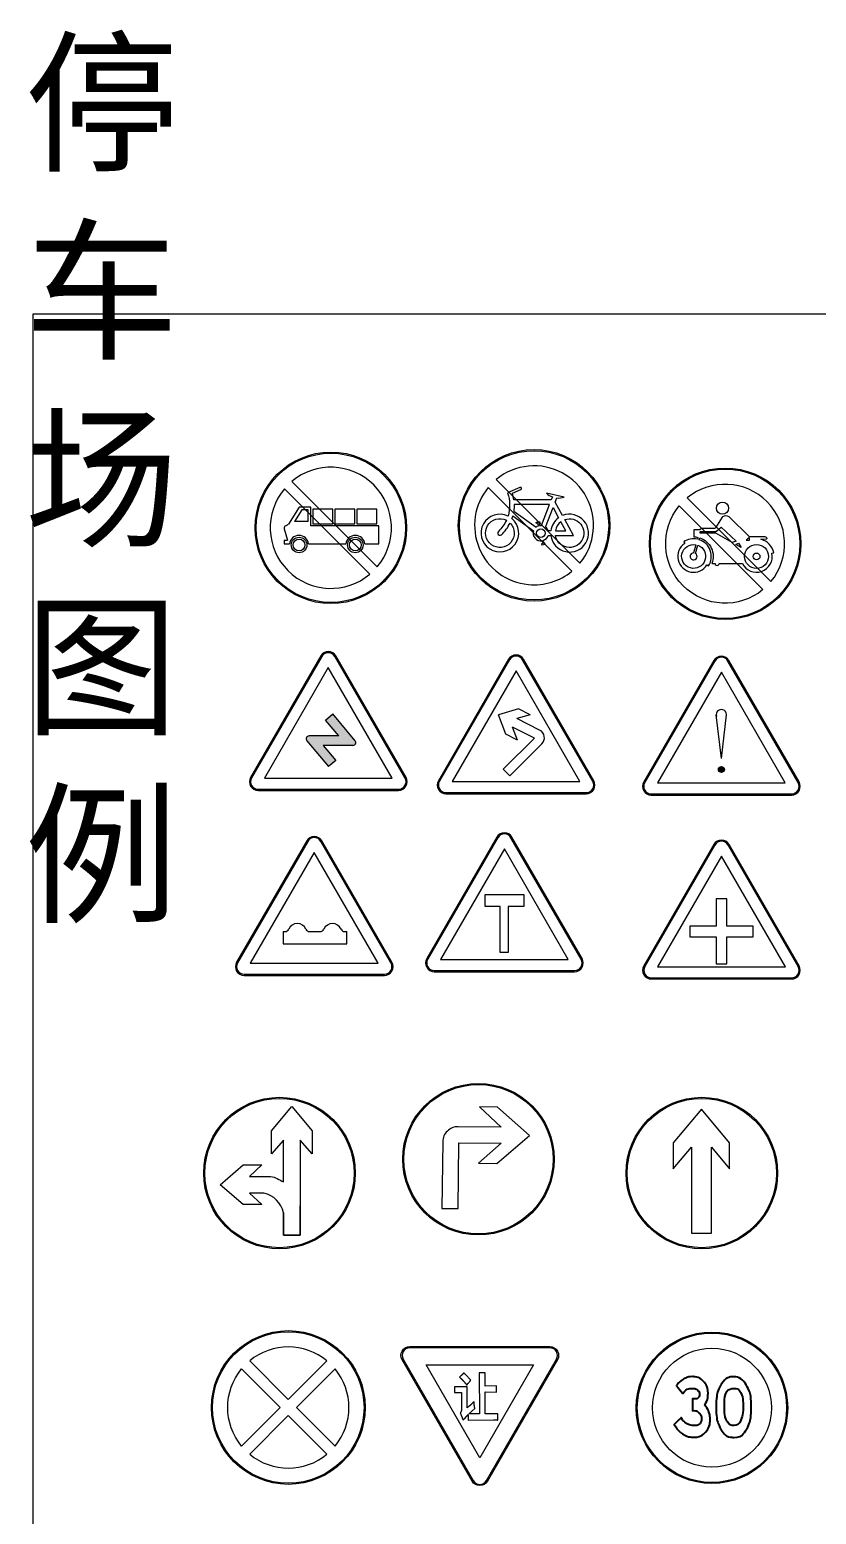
# Model space of a CAD drawing. Header units: millimetres. Extents: x 1182829 to 1183704, y -71582 to -71209.
# Drawn here: x 1182828.76 to 1182844.34, y -71544.53 to -71515.13 of the extents above; entities that cross this region are included whole.
import ezdxf

# ---------------------------------------------------------------- set-up
doc = ezdxf.new("R2010")
doc.units = ezdxf.units.MM
doc.layers.get('0').update_dxf_attribs({"lineweight": 9})
doc.layers.add('layer 1', color=7, linetype='Continuous')
doc.styles.get("Standard").update_dxf_attribs({"font": ''})
doc.styles.get('Standard').set_extended_font_data('SimSun')

msp = doc.modelspace()

# ---------------------------------------------------------------- hatches: boundary and pattern name
for points in [[(1182834.764, -71528.682), (1182834.622, -71528.802), (1182834.888, -71529.118), (1182834.297, -71529.118, 0.63707), (1182834.254, -71529.211), (1182834.682, -71529.721), (1182834.824, -71529.601), (1182834.575, -71529.304), (1182835.165, -71529.304, 0.63707), (1182835.208, -71529.211)], [(1182842.521, -71529.781, 1), (1182842.403, -71529.781, 1)], [(1182838.165, -71531.057), (1182838.165, -71531.035, 0.267949), (1182838.016, -71531.121), (1182836.627, -71533.527, 0.57735), (1182836.776, -71533.785), (1182839.554, -71533.785, 0.57735), (1182839.703, -71533.527), (1182838.314, -71531.121, 0.267949), (1182838.165, -71531.035), (1182838.165, -71531.057, -0.267949), (1182838.295, -71531.132), (1182839.684, -71533.538, -0.57735), (1182839.554, -71533.763), (1182836.776, -71533.763, -0.57735), (1182836.646, -71533.538), (1182838.035, -71531.132, -0.267949)]]:
    msp.add_hatch(color=256).paths.add_polyline_path(points)

# ---------------------------------------------------------------- linework, layer by layer
for points in [[(1182828.832, -71520.76), (1182885.957, -71520.76), (1182885.957, -71572.092), (1182828.832, -71572.092)], [(1182842.855, -71525.388), (1182842.751, -71525.329), (1182842.804, -71525.303)], [(1182842.954, -71525.242), (1182843.021, -71525.241), (1182843.021, -71525.208), (1182843.004, -71525.191)], [(1182833.412, -71529.953), (1182835.943, -71529.953), (1182834.677, -71527.761)], [(1182837.131, -71530.019), (1182839.661, -71530.019), (1182838.396, -71527.827)], [(1182841.197, -71530.044), (1182843.727, -71530.044), (1182842.462, -71527.853)], [(1182836.9, -71533.542), (1182839.43, -71533.542), (1182838.165, -71531.35)], [(1182833.133, -71533.615), (1182835.664, -71533.615), (1182834.399, -71531.424)], [(1182841.198, -71533.687), (1182843.729, -71533.687), (1182842.463, -71531.495)], [(1182838.082, -71533.403), (1182838.082, -71532.493), (1182837.782, -71532.493), (1182837.782, -71532.255), (1182838.547, -71532.255), (1182838.547, -71532.493), (1182838.239, -71532.493), (1182838.239, -71533.403)], [(1182843.092, -71532.883), (1182842.568, -71532.883), (1182842.568, -71532.345), (1182842.358, -71532.345), (1182842.358, -71532.883), (1182841.835, -71532.883), (1182841.835, -71533.092), (1182842.358, -71533.092), (1182842.358, -71533.63), (1182842.568, -71533.63), (1182842.568, -71533.092), (1182843.092, -71533.092)], [(1182842.263, -71538.96), (1182842.263, -71537.261), (1182842.623, -71537.686), (1182842.623, -71537.177), (1182842.065, -71536.508), (1182841.507, -71537.177), (1182841.507, -71537.686), (1182841.867, -71537.261), (1182841.867, -71538.96)], [(1182837.677, -71543.413), (1182836.614, -71541.57), (1182838.741, -71541.57)]]:
    msp.add_lwpolyline(points, close=True)
for points in [[(1182835.644, -71525.771, 0.919866), (1182833.953, -71524.08)], [(1182833.811, -71524.221, 0.919866), (1182835.502, -71525.912)], [(1182838.322, -71524.313), (1182838.491, -71524.24, 1), (1182838.473, -71524.198), (1182838.225, -71524.306, -0.164517), (1182838.236, -71524.763, 16.058194), (1182838.314, -71524.813, 0.01709), (1182838.33, -71524.76), (1182838.742, -71525.053, 0.564632), (1182838.912, -71525.251), (1182838.925, -71525.306), (1182838.897, -71525.312), (1182838.903, -71525.334), (1182838.941, -71525.325), (1182838.972, -71525.318), (1182838.967, -71525.296), (1182838.947, -71525.3), (1182838.934, -71525.246, 0.243504), (1182839.032, -71525.146), (1182839.084, -71525.146, 2.932996), (1182839.318, -71524.753), (1182839.173, -71524.486), (1182839.204, -71524.405, 0.102445), (1182839.347, -71524.389), (1182838.997, -71524.312, 0.099755), (1182839.116, -71524.385), (1182839.093, -71524.444), (1182838.351, -71524.444, 0.041852), (1182838.322, -71524.313)], [(1182838.831, -71524.877), (1182838.862, -71524.869), (1182838.868, -71524.89), (1182838.848, -71524.896), (1182838.861, -71524.951, -0.059123), (1182838.897, -71524.949), (1182839.058, -71524.534), (1182838.358, -71524.534, -0.040541), (1182838.35, -71524.664), (1182838.794, -71524.98, -0.084431), (1182838.839, -71524.956), (1182838.826, -71524.902), (1182838.798, -71524.908), (1182838.793, -71524.887), (1182838.831, -71524.877)], [(1182838.277, -71524.901, -12.328574), (1182838.203, -71524.847, -0.096338), (1182838.045, -71525.068, 1), (1182838.106, -71525.134, 0.090681), (1182838.277, -71524.901)], [(1182839.239, -71524.796, 0.211072), (1182839.084, -71525.056), (1182839.032, -71525.056, 0.151319), (1182838.981, -71524.982), (1182839.13, -71524.596), (1182839.239, -71524.796)], [(1182839.282, -71524.876, 0.191056), (1182839.175, -71525.056), (1182839.38, -71525.056), (1182839.282, -71524.876)], [(1182842.045, -71525.029, -0.159875), (1182842.034, -71525.033), (1182841.913, -71525.033), (1182841.913, -71525.175, -0.05504), (1182841.997, -71525.185), (1182841.987, -71525.221, 0.2062), (1182841.715, -71525.274), (1182841.736, -71525.305, 1.229345), (1182842.177, -71525.73), (1182842.209, -71525.75, 0.486454), (1182842.023, -71525.231), (1182842.033, -71525.195, -0.429143), (1182842.274, -71525.702), (1182842.336, -71525.702, 1.009454), (1182842.418, -71525.702), (1182842.878, -71525.702, 0.877772), (1182843.464, -71525.501), (1182843.501, -71525.493, 0.289156), (1182843.242, -71525.223), (1182843.363, -71525.216), (1182843.366, -71525.192), (1182843.326, -71525.174), (1182843.021, -71525.174), (1182842.615, -71524.781, 0.287492), (1182842.483, -71524.779, 0.11919), (1182842.477, -71524.785), (1182842.344, -71524.999, -0.259564), (1182842.328, -71525.007), (1182842.081, -71525.007, 0.159974), (1182842.07, -71525.011), (1182842.045, -71525.029)], [(1182842.04, -71525.085, -0.414214), (1182842.059, -71525.066), (1182842.35, -71525.066, 0.177328), (1182842.362, -71525.062), (1182842.456, -71524.982), (1182842.757, -71525.26), (1182842.678, -71525.287), (1182842.354, -71525.1), (1182842.04, -71525.1), (1182842.04, -71525.085)], [(1182841.912, -71525.494, 7.280997), (1182841.948, -71525.504), (1182841.993, -71525.34, -25.317975), (1182841.957, -71525.33), (1182841.912, -71525.494)], [(1182842.562, -71528.724, 1.272425), (1182842.362, -71528.724)], [(1182838.907, -71529.272, 0.511918), (1182838.863, -71529.002)], [(1182834.297, -71529.118, 0.63707), (1182834.254, -71529.211)], [(1182835.165, -71529.304, 0.63707), (1182835.208, -71529.211)], [(1182833.819, -71532.99, 0.295376), (1182833.893, -71532.943)], [(1182834.234, -71532.943, 0.64722), (1182833.893, -71532.943)], [(1182834.234, -71532.943, 0.295376), (1182834.308, -71532.99)], [(1182834.515, -71532.99, 0.295376), (1182834.589, -71532.943)], [(1182834.93, -71532.943, 0.64722), (1182834.589, -71532.943)], [(1182834.93, -71532.943, 0.295376), (1182835.004, -71532.99)], [(1182833.789, -71538.56), (1182833.789, -71539.001), (1182833.789, -71538.56, 0.297218), (1182833.399, -71538.17), (1182833.115, -71538.17), (1182833.364, -71538.397), (1182832.989, -71538.397), (1182832.533, -71538.004), (1182832.989, -71537.611), (1182833.364, -71537.611), (1182833.115, -71537.838), (1182833.535, -71537.838, -0.088012), (1182833.789, -71537.949), (1182833.789, -71537.119), (1182833.554, -71537.395), (1182833.554, -71536.938), (1182833.955, -71536.455), (1182834.356, -71536.938), (1182834.356, -71537.395), (1182834.12, -71537.119), (1182834.12, -71539.001), (1182833.789, -71539.001), (1182834.12, -71539.001), (1182834.12, -71538.423)], [(1182833.12, -71541.491), (1182833.885, -71542.256), (1182834.651, -71541.491, 0.360225), (1182833.12, -71541.491)], [(1182836.139, -71541.469, -0.57735), (1182836.289, -71541.21), (1182839.066, -71541.21, -0.57735), (1182839.216, -71541.469), (1182837.827, -71543.874, -0.57735), (1182837.528, -71543.874), (1182836.139, -71541.469)], [(1182837.807, -71543.863), (1182839.196, -71541.457, 0.57735), (1182839.066, -71541.232), (1182836.289, -71541.232, 0.57735), (1182836.159, -71541.457), (1182837.548, -71543.863, 0.57735), (1182837.807, -71543.863)], [(1182834.81, -71543.18, 0.360225), (1182834.81, -71541.65), (1182834.045, -71542.415), (1182834.81, -71543.18)]]:
    msp.add_lwpolyline(points, format="xyb")
at = {"color": 7}
for points in [[(1182838.003, -71524.038), (1182839.661, -71525.696, 0.668179), (1182838.64, -71523.774, 0.149607), (1182838.003, -71524.038)], [(1182839.502, -71525.855), (1182837.844, -71524.197, 0.601069), (1182838.64, -71526.119, 0.198912), (1182839.502, -71525.855)], [(1182841.628, -71524.563), (1182843.285, -71526.22, -0.908615), (1182841.628, -71524.563)], [(1182833.834, -71524.954, 0.357817), (1182833.801, -71525.015)], [(1182833.862, -71524.942, 0.153081), (1182833.887, -71524.921)], [(1182834.287, -71525.316, 0.897687), (1182833.908, -71525.316)], [(1182835.402, -71525.316, 0.897687), (1182835.023, -71525.316)]]:
    msp.add_lwpolyline(points, format="xyb", dxfattribs=at)
for points in [[(1182833.811, -71524.221), (1182835.502, -71525.912)], [(1182833.953, -71524.08), (1182835.644, -71525.771)], [(1182834.278, -71524.87), (1182834.009, -71524.87)], [(1182834.37, -71524.918), (1182834.769, -71524.918), (1182834.769, -71524.625), (1182834.37, -71524.625), (1182834.37, -71524.918)], [(1182834.805, -71524.918), (1182835.204, -71524.918), (1182835.204, -71524.625), (1182834.805, -71524.625), (1182834.805, -71524.918)], [(1182835.241, -71524.918), (1182835.64, -71524.918), (1182835.64, -71524.625), (1182835.241, -71524.625), (1182835.241, -71524.918)], [(1182842.04, -71525.033), (1182842.04, -71525.033)], [(1182833.8, -71525.242), (1182833.8, -71525.316)], [(1182836.216, -71529.938), (1182834.827, -71527.533)], [(1182839.934, -71530.004), (1182838.545, -71527.598)], [(1182842.313, -71527.624), (1182840.924, -71530.029)], [(1182844, -71530.029), (1182842.611, -71527.624)], [(1182834.622, -71528.802), (1182834.764, -71528.682)], [(1182835.208, -71529.211), (1182834.764, -71528.682)], [(1182838.444, -71528.582), (1182838.047, -71528.698)], [(1182838.193, -71529.085), (1182838.047, -71528.698)], [(1182838.676, -71528.698), (1182838.409, -71528.775)], [(1182838.676, -71528.698), (1182838.444, -71528.582)], [(1182838.676, -71528.698), (1182838.444, -71528.582)], [(1182842.462, -71529.562), (1182842.359, -71528.7)], [(1182842.462, -71529.562), (1182842.565, -71528.7)], [(1182834.888, -71529.118), (1182834.622, -71528.802)], [(1182838.759, -71529.158), (1182838.326, -71528.941)], [(1182838.424, -71529.201), (1182838.326, -71528.941)], [(1182838.863, -71529.002), (1182838.409, -71528.775)], [(1182834.254, -71529.211), (1182834.682, -71529.721)], [(1182834.888, -71529.118), (1182834.297, -71529.118)], [(1182838.759, -71529.158), (1182838.143, -71529.774)], [(1182838.424, -71529.201), (1182838.193, -71529.085)], [(1182838.424, -71529.201), (1182838.193, -71529.085)], [(1182838.275, -71529.905), (1182838.907, -71529.272)], [(1182835.165, -71529.304), (1182834.575, -71529.304)], [(1182834.575, -71529.304), (1182834.824, -71529.601)], [(1182834.824, -71529.601), (1182834.682, -71529.721)], [(1182838.143, -71529.774), (1182838.275, -71529.905)], [(1182833.289, -71530.197), (1182836.066, -71530.197)], [(1182837.007, -71530.262), (1182839.785, -71530.262)], [(1182841.073, -71530.288), (1182843.851, -71530.288)], [(1182835.937, -71533.6), (1182834.548, -71531.195)], [(1182839.703, -71533.527), (1182838.314, -71531.121)], [(1182842.314, -71531.266), (1182840.925, -71533.672)], [(1182844.001, -71533.672), (1182842.613, -71531.266)], [(1182833.782, -71532.99), (1182833.819, -71532.99)], [(1182833.782, -71532.99), (1182833.782, -71533.236)], [(1182834.308, -71532.99), (1182834.515, -71532.99)], [(1182835.004, -71532.99), (1182835.041, -71532.99)], [(1182835.041, -71533.236), (1182835.041, -71532.99)], [(1182833.782, -71533.236), (1182835.041, -71533.236)], [(1182833.01, -71533.859), (1182835.788, -71533.859)], [(1182836.776, -71533.785), (1182839.554, -71533.785)], [(1182841.075, -71533.93), (1182843.852, -71533.93)], [(1182837.449, -71542.663), (1182837.952, -71542.659), (1182837.952, -71542.659), (1182837.959, -71542.659), (1182837.965, -71542.659), (1182837.968, -71542.659), (1182837.97, -71542.659), (1182837.973, -71542.659), (1182837.976, -71542.659), (1182837.978, -71542.659), (1182837.98, -71542.659), (1182837.983, -71542.659), (1182837.985, -71542.659), (1182837.987, -71542.659), (1182837.989, -71542.66), (1182837.992, -71542.66), (1182837.994, -71542.66), (1182837.996, -71542.66), (1182837.998, -71542.66), (1182838, -71542.66), (1182838.003, -71542.66), (1182838.005, -71542.66), (1182838.007, -71542.661), (1182838.01, -71542.661), (1182838.012, -71542.661), (1182838.015, -71542.661), (1182838.018, -71542.661), (1182838.021, -71542.662), (1182838.024, -71542.662), (1182838.027, -71542.662), (1182838.03, -71542.663), (1182838.033, -71542.663), (1182838.037, -71542.663), (1182838.037, -71542.541), (1182837.782, -71542.543), (1182837.782, -71542.107), (1182838.006, -71542.109), (1182838.006, -71541.988), (1182837.782, -71541.99), (1182837.783, -71541.729), (1182837.668, -71541.729), (1182837.672, -71542.543), (1182837.462, -71542.541), (1182837.578, -71542.437), (1182837.578, -71542.437), (1182837.576, -71542.422), (1182837.574, -71542.409), (1182837.573, -71542.398), (1182837.571, -71542.387), (1182837.571, -71542.382), (1182837.57, -71542.377), (1182837.569, -71542.373), (1182837.569, -71542.368), (1182837.568, -71542.364), (1182837.568, -71542.36), (1182837.567, -71542.357), (1182837.567, -71542.353), (1182837.567, -71542.35), (1182837.566, -71542.346), (1182837.566, -71542.343), (1182837.565, -71542.339), (1182837.565, -71542.336), (1182837.565, -71542.333), (1182837.564, -71542.33), (1182837.564, -71542.327), (1182837.564, -71542.323), (1182837.563, -71542.32), (1182837.563, -71542.317), (1182837.563, -71542.313), (1182837.562, -71542.31), (1182837.562, -71542.306), (1182837.562, -71542.302), (1182837.561, -71542.298), (1182837.561, -71542.298), (1182837.557, -71542.303), (1182837.553, -71542.308), (1182837.548, -71542.312), (1182837.544, -71542.316), (1182837.542, -71542.319), (1182837.54, -71542.321), (1182837.539, -71542.323), (1182837.537, -71542.325), (1182837.535, -71542.326), (1182837.533, -71542.328), (1182837.531, -71542.33), (1182837.529, -71542.332), (1182837.528, -71542.334), (1182837.526, -71542.336), (1182837.524, -71542.337), (1182837.522, -71542.339), (1182837.521, -71542.341), (1182837.519, -71542.342), (1182837.517, -71542.344), (1182837.516, -71542.346), (1182837.514, -71542.347), (1182837.512, -71542.349), (1182837.511, -71542.351), (1182837.509, -71542.352), (1182837.507, -71542.354), (1182837.505, -71542.355), (1182837.504, -71542.357), (1182837.502, -71542.359), (1182837.5, -71542.36), (1182837.499, -71542.362), (1182837.497, -71542.363), (1182837.495, -71542.365), (1182837.493, -71542.367), (1182837.491, -71542.368), (1182837.489, -71542.37), (1182837.487, -71542.372), (1182837.485, -71542.373), (1182837.484, -71542.375), (1182837.482, -71542.377), (1182837.479, -71542.379), (1182837.477, -71542.38), (1182837.475, -71542.382), (1182837.473, -71542.384), (1182837.471, -71542.386), (1182837.469, -71542.388), (1182837.466, -71542.389), (1182837.464, -71542.391), (1182837.461, -71542.393), (1182837.459, -71542.395), (1182837.456, -71542.397), (1182837.454, -71542.4), (1182837.451, -71542.402), (1182837.448, -71542.404), (1182837.446, -71542.406), (1182837.443, -71542.408), (1182837.44, -71542.411), (1182837.434, -71542.416), (1182837.427, -71542.421), (1182837.429, -71542.003), (1182837.174, -71542.003), (1182837.174, -71542.121), (1182837.174, -71542.121), (1182837.184, -71542.12), (1182837.194, -71542.12), (1182837.203, -71542.12), (1182837.211, -71542.12), (1182837.219, -71542.119), (1182837.226, -71542.119), (1182837.234, -71542.119), (1182837.241, -71542.119), (1182837.256, -71542.118), (1182837.265, -71542.118), (1182837.274, -71542.118), (1182837.283, -71542.118), (1182837.294, -71542.117), (1182837.305, -71542.117), (1182837.317, -71542.117), (1182837.317, -71542.117), (1182837.317, -71542.141), (1182837.317, -71542.164), (1182837.317, -71542.186), (1182837.317, -71542.206), (1182837.317, -71542.226), (1182837.317, -71542.244), (1182837.317, -71542.261), (1182837.317, -71542.277), (1182837.317, -71542.293), (1182837.317, -71542.3), (1182837.317, -71542.307), (1182837.317, -71542.314), (1182837.317, -71542.32), (1182837.317, -71542.327), (1182837.317, -71542.333), (1182837.317, -71542.339), (1182837.316, -71542.345), (1182837.316, -71542.351), (1182837.316, -71542.356), (1182837.316, -71542.362), (1182837.316, -71542.367), (1182837.316, -71542.372), (1182837.316, -71542.377), (1182837.316, -71542.381), (1182837.316, -71542.386), (1182837.316, -71542.39), (1182837.316, -71542.394), (1182837.316, -71542.399), (1182837.315, -71542.403), (1182837.315, -71542.406), (1182837.315, -71542.41), (1182837.315, -71542.414), (1182837.315, -71542.417), (1182837.315, -71542.421), (1182837.315, -71542.424), (1182837.315, -71542.428), (1182837.315, -71542.431), (1182837.314, -71542.434), (1182837.314, -71542.437), (1182837.314, -71542.44), (1182837.314, -71542.443), (1182837.314, -71542.446), (1182837.314, -71542.449), (1182837.314, -71542.452), (1182837.313, -71542.454), (1182837.313, -71542.46), (1182837.313, -71542.465), (1182837.313, -71542.471), (1182837.312, -71542.476), (1182837.312, -71542.482), (1182837.312, -71542.482), (1182837.311, -71542.485), (1182837.309, -71542.487), (1182837.308, -71542.49), (1182837.308, -71542.491), (1182837.307, -71542.492), (1182837.307, -71542.493), (1182837.306, -71542.494), (1182837.306, -71542.495), (1182837.305, -71542.496), (1182837.305, -71542.498), (1182837.304, -71542.499), (1182837.303, -71542.5), (1182837.303, -71542.501), (1182837.302, -71542.502), (1182837.302, -71542.503), (1182837.301, -71542.504), (1182837.301, -71542.505), (1182837.3, -71542.506), (1182837.299, -71542.507), (1182837.298, -71542.509), (1182837.298, -71542.51), (1182837.297, -71542.511), (1182837.296, -71542.513), (1182837.295, -71542.514), (1182837.294, -71542.516), (1182837.293, -71542.517), (1182837.292, -71542.519), (1182837.29, -71542.523), (1182837.29, -71542.523), (1182837.294, -71542.534), (1182837.299, -71542.544), (1182837.303, -71542.554), (1182837.306, -71542.563), (1182837.31, -71542.571), (1182837.313, -71542.579), (1182837.316, -71542.586), (1182837.317, -71542.59), (1182837.319, -71542.594), (1182837.32, -71542.598), (1182837.322, -71542.601), (1182837.323, -71542.605), (1182837.325, -71542.609), (1182837.327, -71542.613), (1182837.328, -71542.617), (1182837.33, -71542.621), (1182837.331, -71542.625), (1182837.333, -71542.63), (1182837.335, -71542.634), (1182837.337, -71542.639), (1182837.338, -71542.644), (1182837.34, -71542.649), (1182837.342, -71542.654), (1182837.345, -71542.66), (1182837.347, -71542.665), (1182837.347, -71542.665), (1182837.352, -71542.659), (1182837.358, -71542.653), (1182837.363, -71542.647), (1182837.368, -71542.642), (1182837.372, -71542.637), (1182837.377, -71542.632), (1182837.385, -71542.623), (1182837.398, -71542.608), (1182837.403, -71542.602), (1182837.406, -71542.599), (1182837.408, -71542.597), (1182837.41, -71542.594), (1182837.413, -71542.592), (1182837.415, -71542.589), (1182837.417, -71542.587), (1182837.418, -71542.585), (1182837.42, -71542.583), (1182837.421, -71542.583), (1182837.422, -71542.582), (1182837.423, -71542.581), (1182837.424, -71542.58), (1182837.424, -71542.579), (1182837.425, -71542.578), (1182837.426, -71542.577), (1182837.427, -71542.577), (1182837.428, -71542.576), (1182837.428, -71542.575), (1182837.429, -71542.574), (1182837.43, -71542.573), (1182837.431, -71542.573), (1182837.432, -71542.572), (1182837.432, -71542.571), (1182837.433, -71542.57), (1182837.434, -71542.57), (1182837.435, -71542.569), (1182837.436, -71542.568), (1182837.437, -71542.567), (1182837.437, -71542.567), (1182837.449, -71542.553), (1182837.449, -71542.663)], [(1182837.424, -71541.964), (1182837.424, -71541.964), (1182837.424, -71541.963), (1182837.425, -71541.962), (1182837.425, -71541.962), (1182837.426, -71541.961), (1182837.427, -71541.96), (1182837.427, -71541.959), (1182837.428, -71541.958), (1182837.429, -71541.957), (1182837.429, -71541.956), (1182837.43, -71541.955), (1182837.431, -71541.954), (1182837.432, -71541.953), (1182837.433, -71541.952), (1182837.434, -71541.95), (1182837.435, -71541.949), (1182837.437, -71541.947), (1182837.438, -71541.946), (1182837.44, -71541.944), (1182837.443, -71541.94), (1182837.447, -71541.935), (1182837.452, -71541.93), (1182837.463, -71541.917), (1182837.477, -71541.901), (1182837.477, -71541.901), (1182837.478, -71541.9), (1182837.479, -71541.899), (1182837.479, -71541.898), (1182837.48, -71541.897), (1182837.481, -71541.896), (1182837.482, -71541.895), (1182837.482, -71541.895), (1182837.483, -71541.894), (1182837.483, -71541.893), (1182837.484, -71541.892), (1182837.484, -71541.892), (1182837.485, -71541.891), (1182837.486, -71541.89), (1182837.486, -71541.89), (1182837.487, -71541.889), (1182837.487, -71541.888), (1182837.488, -71541.887), (1182837.489, -71541.885), (1182837.49, -71541.884), (1182837.491, -71541.882), (1182837.493, -71541.88), (1182837.494, -71541.878), (1182837.495, -71541.877), (1182837.496, -71541.876), (1182837.496, -71541.875), (1182837.497, -71541.874), (1182837.387, -71541.756), (1182837.387, -71541.756), (1182837.386, -71541.755), (1182837.385, -71541.754), (1182837.384, -71541.753), (1182837.383, -71541.752), (1182837.382, -71541.751), (1182837.381, -71541.751), (1182837.38, -71541.75), (1182837.379, -71541.749), (1182837.378, -71541.748), (1182837.378, -71541.748), (1182837.377, -71541.747), (1182837.376, -71541.746), (1182837.376, -71541.745), (1182837.375, -71541.745), (1182837.374, -71541.744), (1182837.374, -71541.743), (1182837.373, -71541.743), (1182837.372, -71541.742), (1182837.372, -71541.741), (1182837.371, -71541.74), (1182837.37, -71541.739), (1182837.368, -71541.737), (1182837.367, -71541.735), (1182837.366, -71541.734), (1182837.365, -71541.733), (1182837.364, -71541.733), (1182837.363, -71541.731), (1182837.362, -71541.73), (1182837.361, -71541.729), (1182837.361, -71541.729), (1182837.358, -71541.733), (1182837.355, -71541.736), (1182837.353, -71541.739), (1182837.35, -71541.742), (1182837.347, -71541.745), (1182837.345, -71541.747), (1182837.343, -71541.75), (1182837.34, -71541.752), (1182837.338, -71541.755), (1182837.336, -71541.757), (1182837.333, -71541.759), (1182837.331, -71541.762), (1182837.329, -71541.764), (1182837.327, -71541.766), (1182837.325, -71541.768), (1182837.323, -71541.77), (1182837.32, -71541.772), (1182837.318, -71541.775), (1182837.316, -71541.777), (1182837.314, -71541.779), (1182837.311, -71541.781), (1182837.309, -71541.784), (1182837.306, -71541.786), (1182837.303, -71541.789), (1182837.301, -71541.791), (1182837.298, -71541.794), (1182837.291, -71541.8), (1182837.285, -71541.806), (1182837.277, -71541.813), (1182837.277, -71541.813), (1182837.284, -71541.82), (1182837.288, -71541.824), (1182837.291, -71541.827), (1182837.295, -71541.83), (1182837.298, -71541.834), (1182837.301, -71541.837), (1182837.304, -71541.84), (1182837.307, -71541.843), (1182837.31, -71541.846), (1182837.313, -71541.849), (1182837.316, -71541.852), (1182837.319, -71541.855), (1182837.322, -71541.857), (1182837.324, -71541.86), (1182837.327, -71541.863), (1182837.329, -71541.865), (1182837.332, -71541.868), (1182837.334, -71541.87), (1182837.336, -71541.873), (1182837.339, -71541.875), (1182837.341, -71541.877), (1182837.343, -71541.88), (1182837.345, -71541.882), (1182837.347, -71541.884), (1182837.349, -71541.886), (1182837.351, -71541.889), (1182837.353, -71541.891), (1182837.355, -71541.893), (1182837.357, -71541.895), (1182837.359, -71541.897), (1182837.361, -71541.899), (1182837.363, -71541.901), (1182837.365, -71541.903), (1182837.366, -71541.905), (1182837.368, -71541.907), (1182837.37, -71541.909), (1182837.372, -71541.911), (1182837.373, -71541.913), (1182837.375, -71541.915), (1182837.377, -71541.917), (1182837.379, -71541.919), (1182837.38, -71541.921), (1182837.382, -71541.923), (1182837.384, -71541.925), (1182837.386, -71541.927), (1182837.387, -71541.93), (1182837.389, -71541.932), (1182837.391, -71541.934), (1182837.393, -71541.936), (1182837.396, -71541.94), (1182837.4, -71541.945), (1182837.404, -71541.949), (1182837.407, -71541.954), (1182837.412, -71541.959), (1182837.42, -71541.97), (1182837.42, -71541.97), (1182837.42, -71541.97), (1182837.42, -71541.969), (1182837.42, -71541.969), (1182837.42, -71541.969), (1182837.42, -71541.968), (1182837.42, -71541.968), (1182837.42, -71541.968), (1182837.42, -71541.968), (1182837.42, -71541.968), (1182837.42, -71541.967), (1182837.42, -71541.967), (1182837.421, -71541.967), (1182837.421, -71541.967), (1182837.421, -71541.967), (1182837.421, -71541.966), (1182837.421, -71541.966), (1182837.421, -71541.966), (1182837.421, -71541.966), (1182837.421, -71541.966), (1182837.421, -71541.966), (1182837.422, -71541.965), (1182837.422, -71541.965), (1182837.422, -71541.965), (1182837.422, -71541.965), (1182837.423, -71541.965), (1182837.423, -71541.964), (1182837.423, -71541.964), (1182837.423, -71541.964), (1182837.424, -71541.964)]]:
    msp.add_lwpolyline(points)
msp.add_lwpolyline([(1182843.444, -71526.061, 0.908615), (1182841.787, -71524.404)], format="xyb", close=True, dxfattribs=at)
for points in [[(1182834.101, -71524.588), (1182833.887, -71524.921)], [(1182834.333, -71524.588), (1182834.101, -71524.588)], [(1182834.333, -71524.955), (1182834.333, -71524.588)], [(1182834.155, -71524.643), (1182834.009, -71524.87)], [(1182834.278, -71524.643), (1182834.155, -71524.643)], [(1182834.278, -71524.87), (1182834.278, -71524.643)], [(1182833.801, -71525.015), (1182833.868, -71525.242)], [(1182833.862, -71524.942), (1182833.834, -71524.954)], [(1182835.676, -71524.955), (1182834.333, -71524.955)], [(1182835.676, -71525.316), (1182835.676, -71524.955)], [(1182833.8, -71525.242), (1182833.868, -71525.242)], [(1182833.8, -71525.316), (1182833.908, -71525.316)], [(1182834.287, -71525.316), (1182835.023, -71525.316)], [(1182835.402, -71525.316), (1182835.676, -71525.316)]]:
    msp.add_lwpolyline(points, dxfattribs=at)
for points in [[(1182839.361, -71524.833, -2.758111), (1182839.175, -71525.146), (1182839.531, -71525.146)], [(1182833.289, -71530.197), (1182836.066, -71530.197, 0.57735), (1182836.216, -71529.938), (1182834.827, -71527.533, 0.57735), (1182834.528, -71527.533), (1182833.139, -71529.938, 0.57735)], [(1182833.289, -71530.174), (1182836.066, -71530.174, 0.57735), (1182836.196, -71529.949), (1182834.807, -71527.544, 0.57735), (1182834.548, -71527.544), (1182833.159, -71529.949, 0.57735)], [(1182837.007, -71530.262), (1182839.785, -71530.262, 0.57735), (1182839.934, -71530.004), (1182838.545, -71527.598, 0.57735), (1182838.247, -71527.598), (1182836.858, -71530.004, 0.57735)], [(1182837.007, -71530.24), (1182839.785, -71530.24, 0.57735), (1182839.915, -71530.015), (1182838.526, -71527.61, 0.57735), (1182838.266, -71527.61), (1182836.877, -71530.015, 0.57735)], [(1182841.073, -71530.288), (1182843.851, -71530.288, 0.57735), (1182844, -71530.029), (1182842.611, -71527.624, 0.57735), (1182842.313, -71527.624), (1182840.924, -71530.029, 0.57735)], [(1182841.073, -71530.266), (1182843.851, -71530.266, 0.57735), (1182843.981, -71530.041), (1182842.592, -71527.635, 0.57735), (1182842.332, -71527.635), (1182840.943, -71530.041, 0.57735)], [(1182836.776, -71533.785), (1182839.554, -71533.785, 0.57735), (1182839.703, -71533.527), (1182838.314, -71531.121, 0.57735), (1182838.016, -71531.121), (1182836.627, -71533.527, 0.57735)], [(1182836.776, -71533.763), (1182839.554, -71533.763, 0.57735), (1182839.684, -71533.538), (1182838.295, -71531.132, 0.57735), (1182838.035, -71531.132), (1182836.646, -71533.538, 0.57735)], [(1182833.01, -71533.859), (1182835.788, -71533.859, 0.57735), (1182835.937, -71533.6), (1182834.548, -71531.195, 0.57735), (1182834.249, -71531.195), (1182832.861, -71533.6, 0.57735)], [(1182833.01, -71533.836), (1182835.788, -71533.836, 0.57735), (1182835.917, -71533.611), (1182834.529, -71531.206, 0.57735), (1182834.269, -71531.206), (1182832.88, -71533.611, 0.57735)], [(1182841.075, -71533.93), (1182843.852, -71533.93, 0.57735), (1182844.001, -71533.672), (1182842.613, -71531.266, 0.57735), (1182842.314, -71531.266), (1182840.925, -71533.672, 0.57735)], [(1182841.075, -71533.908), (1182843.852, -71533.908, 0.57735), (1182843.982, -71533.683), (1182842.593, -71531.278, 0.57735), (1182842.333, -71531.278), (1182840.945, -71533.683, 0.57735)], [(1182837.263, -71537.174), (1182838.098, -71537.184), (1182837.655, -71537.577), (1182838.015, -71537.582), (1182838.661, -71537.032), (1182838.03, -71536.466), (1182837.669, -71536.461), (1182838.103, -71536.866), (1182837.248, -71536.855, 0.414214), (1182836.944, -71537.151), (1182836.927, -71538.472), (1182837.246, -71538.476)], [(1182832.961, -71543.18, -0.360225), (1182832.961, -71541.65), (1182833.726, -71542.415)], [(1182833.12, -71543.34, 0.360225), (1182834.651, -71543.34), (1182833.885, -71542.574)]]:
    msp.add_lwpolyline(points, format="xyb", close=True)
for centre, radius in [((1182834.728, -71524.996), 1.5), ((1182834.728, -71524.996), 1.478), ((1182842.484, -71524.607), 0.121), ((1182834.098, -71525.336), 0.154), ((1182835.212, -71525.336), 0.154), ((1182838.887, -71525.101), 0.0846), ((1182834.098, -71525.336), 0.117), ((1182835.212, -71525.336), 0.117), ((1182843.158, -71525.563), 0.238), ((1182843.158, -71525.563), 0.0678), ((1182842.462, -71529.781), 0.0587), ((1182837.651, -71537.499), 1.5), ((1182837.651, -71537.499), 1.478), ((1182833.71, -71537.773), 1.5), ((1182833.71, -71537.773), 1.478), ((1182842.075, -71537.773), 1.5), ((1182842.075, -71537.773), 1.478), ((1182833.885, -71542.415), 1.522), ((1182833.885, -71542.415), 1.5), ((1182842.275, -71542.42), 1.5), ((1182842.275, -71542.42), 1.478), ((1182842.275, -71542.42), 1.177)]:
    msp.add_circle(centre, radius)
for centre, radius in [((1182838.752, -71524.947), 1.5), ((1182838.752, -71524.947), 1.478), ((1182842.536, -71525.312), 1.5), ((1182842.536, -71525.312), 1.478)]:
    msp.add_circle(centre, radius, dxfattribs=at)
at = {"layer": 'layer 1'}
for points, knots in [([(1182842.128, -71542.363), (1182842.165, -71542.402), (1182842.192, -71542.445), (1182842.211, -71542.492), (1182842.211, -71542.492), (1182842.229, -71542.538), (1182842.238, -71542.594), (1182842.238, -71542.659), (1182842.238, -71542.659), (1182842.238, -71542.752), (1182842.208, -71542.833), (1182842.147, -71542.901), (1182842.147, -71542.901), (1182842.087, -71542.97), (1182842.008, -71543.004), (1182841.91, -71543.004), (1182841.91, -71543.004), (1182841.835, -71543.004), (1182841.763, -71542.982), (1182841.695, -71542.937), (1182841.695, -71542.937), (1182841.626, -71542.892), (1182841.57, -71542.829), (1182841.527, -71542.749), (1182841.527, -71542.749), (1182841.527, -71542.749), (1182841.668, -71542.616), (1182841.668, -71542.616), (1182841.668, -71542.616), (1182841.687, -71542.658), (1182841.719, -71542.694), (1182841.766, -71542.726), (1182841.766, -71542.726), (1182841.812, -71542.757), (1182841.864, -71542.773), (1182841.922, -71542.773), (1182841.922, -71542.773), (1182841.98, -71542.773), (1182842.019, -71542.758), (1182842.04, -71542.729), (1182842.04, -71542.729), (1182842.06, -71542.699), (1182842.07, -71542.669), (1182842.07, -71542.638), (1182842.07, -71542.638), (1182842.07, -71542.598), (1182842.056, -71542.562), (1182842.027, -71542.528), (1182842.027, -71542.528), (1182841.998, -71542.494), (1182841.962, -71542.477), (1182841.919, -71542.477), (1182841.919, -71542.477), (1182841.91, -71542.477), (1182841.902, -71542.477), (1182841.893, -71542.479), (1182841.893, -71542.479), (1182841.893, -71542.479), (1182841.893, -71542.245), (1182841.893, -71542.245), (1182841.893, -71542.245), (1182841.893, -71542.245), (1182841.965, -71542.245), (1182841.965, -71542.245), (1182841.965, -71542.245), (1182841.98, -71542.245), (1182841.995, -71542.236), (1182842.008, -71542.216), (1182842.008, -71542.216), (1182842.021, -71542.196), (1182842.028, -71542.172), (1182842.028, -71542.142), (1182842.028, -71542.142), (1182842.028, -71542.113), (1182842.015, -71542.088), (1182841.989, -71542.068), (1182841.989, -71542.068), (1182841.963, -71542.048), (1182841.929, -71542.038), (1182841.887, -71542.038), (1182841.887, -71542.038), (1182841.808, -71542.038), (1182841.745, -71542.07), (1182841.698, -71542.136), (1182841.698, -71542.136), (1182841.698, -71542.136), (1182841.571, -71541.985), (1182841.571, -71541.985), (1182841.571, -71541.985), (1182841.613, -71541.926), (1182841.662, -71541.881), (1182841.717, -71541.85), (1182841.717, -71541.85), (1182841.773, -71541.82), (1182841.83, -71541.804), (1182841.888, -71541.804), (1182841.888, -71541.804), (1182841.976, -71541.804), (1182842.05, -71541.836), (1182842.109, -71541.899), (1182842.109, -71541.899), (1182842.167, -71541.963), (1182842.197, -71542.042), (1182842.197, -71542.137), (1182842.197, -71542.137), (1182842.197, -71542.231), (1182842.174, -71542.307), (1182842.128, -71542.363)], [0, 0, 0, 0, 0.037037, 0.037037, 0.037037, 0.055556, 0.074074, 0.074074, 0.074074, 0.092593, 0.111111, 0.111111, 0.111111, 0.12963, 0.148148, 0.148148, 0.148148, 0.166667, 0.185185, 0.185185, 0.185185, 0.203704, 0.222222, 0.222222, 0.222222, 0.240741, 0.259259, 0.259259, 0.259259, 0.277778, 0.296296, 0.296296, 0.296296, 0.314815, 0.333333, 0.333333, 0.333333, 0.351852, 0.37037, 0.37037, 0.37037, 0.388889, 0.407407, 0.407407, 0.407407, 0.425926, 0.444444, 0.444444, 0.444444, 0.462963, 0.481481, 0.481481, 0.481481, 0.5, 0.518519, 0.518519, 0.518519, 0.537037, 0.555556, 0.555556, 0.555556, 0.574074, 0.592593, 0.592593, 0.592593, 0.611111, 0.62963, 0.62963, 0.62963, 0.648148, 0.666667, 0.666667, 0.666667, 0.685185, 0.703704, 0.703704, 0.703704, 0.722222, 0.740741, 0.740741, 0.740741, 0.759259, 0.777778, 0.777778, 0.777778, 0.796296, 0.814815, 0.814815, 0.814815, 0.833333, 0.851852, 0.851852, 0.851852, 0.87037, 0.888889, 0.888889, 0.888889, 0.907407, 0.925926, 0.925926, 0.925926, 0.944444, 0.962963, 0.962963, 0.962963, 0.981481, 1, 1, 1, 1]), ([(1182842.709, -71541.806), (1182842.808, -71541.806), (1182842.891, -71541.86), (1182842.956, -71541.968), (1182842.956, -71541.968), (1182843.022, -71542.075), (1182843.054, -71542.222), (1182843.054, -71542.406), (1182843.054, -71542.406), (1182843.054, -71542.59), (1182843.024, -71542.736), (1182842.962, -71542.844), (1182842.962, -71542.844), (1182842.9, -71542.952), (1182842.815, -71543.006), (1182842.707, -71543.006), (1182842.707, -71543.006), (1182842.6, -71543.006), (1182842.515, -71542.953), (1182842.452, -71542.846), (1182842.452, -71542.846), (1182842.389, -71542.739), (1182842.358, -71542.594), (1182842.358, -71542.409), (1182842.358, -71542.409), (1182842.358, -71542.224), (1182842.389, -71542.077), (1182842.452, -71541.969), (1182842.452, -71541.969), (1182842.515, -71541.86), (1182842.601, -71541.806), (1182842.709, -71541.806)], [0, 0, 0, 0, 0.125, 0.125, 0.125, 0.1875, 0.25, 0.25, 0.25, 0.3125, 0.375, 0.375, 0.375, 0.4375, 0.5, 0.5, 0.5, 0.5625, 0.625, 0.625, 0.625, 0.6875, 0.75, 0.75, 0.75, 0.8125, 0.875, 0.875, 0.875, 0.9375, 1, 1, 1, 1]), ([(1182842.718, -71542.774), (1182842.77, -71542.774), (1182842.812, -71542.74), (1182842.844, -71542.671), (1182842.844, -71542.671), (1182842.876, -71542.601), (1182842.892, -71542.508), (1182842.892, -71542.391), (1182842.892, -71542.391), (1182842.892, -71542.274), (1182842.878, -71542.186), (1182842.848, -71542.126), (1182842.848, -71542.126), (1182842.818, -71542.067), (1182842.772, -71542.037), (1182842.708, -71542.037), (1182842.708, -71542.037), (1182842.583, -71542.037), (1182842.521, -71542.161), (1182842.521, -71542.41), (1182842.521, -71542.41), (1182842.521, -71542.527), (1182842.538, -71542.618), (1182842.572, -71542.68), (1182842.572, -71542.68), (1182842.605, -71542.743), (1182842.654, -71542.774), (1182842.718, -71542.774)], [0, 0, 0, 0, 0.142857, 0.142857, 0.142857, 0.214286, 0.285714, 0.285714, 0.285714, 0.357143, 0.428571, 0.428571, 0.428571, 0.5, 0.571429, 0.571429, 0.571429, 0.642857, 0.714286, 0.714286, 0.714286, 0.785714, 0.857143, 0.857143, 0.857143, 0.928571, 1, 1, 1, 1])]:
    msp.add_open_spline(points, degree=3, knots=knots, dxfattribs=at)

# ---------------------------------------------------------------- texts
at = {"color": 3, "insert": (1182828.666, -71515.473), "char_height": 2.2313, "width": 0.02929, "attachment_point": 1}
msp.add_mtext('停车场图例', dxfattribs=at)

doc.saveas('drawing.dxf')
